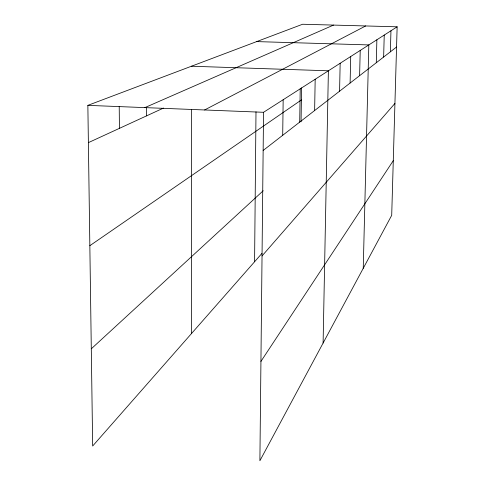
<?xml version="1.0" encoding="UTF-8"?>
<svg xmlns="http://www.w3.org/2000/svg" width="485" height="485" viewBox="0 0 485 485"><rect width="100%" height="100%" fill="white"/><g stroke="black" fill="none" stroke-linecap="round" stroke-linejoin="round"><path stroke-width="0.73" d="M191.363 333.698L191.448 109.507M254.583 261.754L255.995 111.835M397.142 26.808L263.543 112.296L259.893 460.75L391.704 215.322L397.142 26.808L302.591 24.25L87.858 105.36L92.671 446.018L261.948 253.376M282.7 135.297L283.167 99.734M299.706 122.117L300.221 88.822M301.058 121.79L301.591 87.888M314.626 110.55L315.177 79.255M323.101 343.059L328.393 70.798L191.466 66.227M339.573 91.204L340.161 63.268M350.109 83.032L350.71 56.515M359.609 75.666L360.216 50.434M363.241 268.314L368.824 44.923L256.656 41.601M376.287 62.741L376.881 39.77M383.635 57.042L384.235 35.066M390.37 51.822L390.958 30.761M260.936 361.398L393.28 160.656M262.039 255.947L394.929 103.444M91.301 348.806L263.216 190.744M263.143 150.459L396.554 47.027M89.84 245.695L301.403 99.934M204.597 109.968L365.666 25.954M88.385 142.632L163.524 108.064M144.876 107.609L333.522 25.087M87.858 105.36L263.543 112.296M119.219 106.421L119.431 128.349M146.458 107.737L146.506 115.891"/></g></svg>
